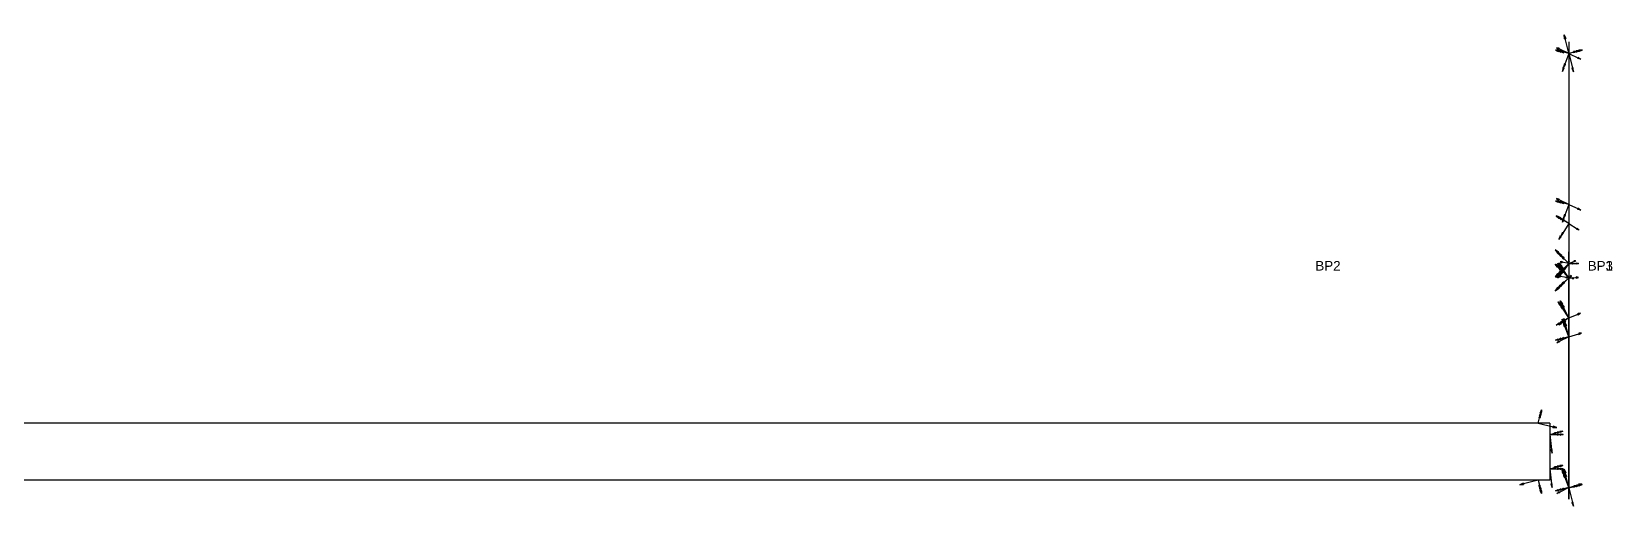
# Model space of a CAD drawing. Header units: millimetres. Extents: x -8665 to 13, y -124 to 125.
# Drawn here: x -816 to 13, y -124 to 125 of the extents above; entities that cross this region are included whole.
import ezdxf

# ---------------------------------------------------------------- set-up
doc = ezdxf.new("R2010")
doc.units = ezdxf.units.MM
for name, color, linetype in [('AutoDetect_1_9', 1, 'Continuous'), ('AutoDetect_277_8', 1, 'Continuous'), ('AutoDetect_278_6', 1, 'Continuous'), ('AutoDetect_279_5', 1, 'Continuous'), ('AutoDetect_2_3', 1, 'Continuous'), ('AutoDetect_3_1', 1, 'Continuous'), ('AutoDetect_3_2', 1, 'Continuous'), ('AutoDetect_3_7', 1, 'Continuous'), ('AutoDetect_4_0', 1, 'Continuous'), ('AutoDetect_4_10', 1, 'Continuous'), ('AutoDetect_4_4', 1, 'Continuous'), ('KNOTENBLECH_ID_GUID_6B7FED3A_8994_4ed4_AF79_758A89B35B66', 1, 'Continuous')]:
    doc.layers.add(name, color=color, linetype=linetype)
doc.styles.get("Standard").update_dxf_attribs({"font": 'arial.ttf'})

# ---------------------------------------------------------------- blocks, each defined once
blk = doc.blocks.new('Kontrollpunkt')
at = {"color": 0}
for q in [(0, 6), (8, 0), (0, 0, 4)]:
    blk.add_line((0, 0), q, dxfattribs=at)
for points in [[(0.25, 8, -0.25), (-0.25, 8, -0.25), (-0.25, 8, 0.25), (0, 10, 0), (-0.25, 8, -0.25), (0.25, 8, 0.25), (0, 10, 0), (0.25, 8, -0.25), (0.25, 8, 0.25), (-0.25, 8, 0.25)], [(0.25, 6, -0.25), (-0.25, 6, -0.25), (-0.25, 6, 0.25), (0, 8, 0), (-0.25, 6, -0.25), (0.25, 6, 0.25), (0, 8, 0), (0.25, 6, -0.25), (0.25, 6, 0.25), (-0.25, 6, 0.25)], [(0.25, 0.25, 4), (-0.25, 0.25, 4), (-0.25, -0.25, 4), (0, 0, 6), (-0.25, 0.25, 4), (0.25, -0.25, 4), (0, 0, 6), (0.25, 0.25, 4), (0.25, -0.25, 4), (-0.25, -0.25, 4)], [(0.25, 0.25, 6), (-0.25, 0.25, 6), (-0.25, -0.25, 6), (0, 0, 8), (-0.25, 0.25, 6), (0.25, -0.25, 6), (0, 0, 8), (0.25, 0.25, 6), (0.25, -0.25, 6), (-0.25, -0.25, 6)], [(0.25, 0.25, 8), (-0.25, 0.25, 8), (-0.25, -0.25, 8), (0, 0, 10), (-0.25, 0.25, 8), (0.25, -0.25, 8), (0, 0, 10), (0.25, 0.25, 8), (0.25, -0.25, 8), (-0.25, -0.25, 8)], [(8, 0.25, -0.25), (8, 0.25, 0.25), (8, -0.25, 0.25), (10, 0, 0), (8, 0.25, 0.25), (8, -0.25, -0.25), (10, 0, 0), (8, 0.25, -0.25), (8, -0.25, -0.25), (8, -0.25, 0.25)]]:
    blk.add_polyline3d(points, dxfattribs=at)

msp = doc.modelspace()

# ---------------------------------------------------------------- linework, layer by layer
at = {"layer": 'AutoDetect_1_9', "color": 1}
msp.add_line((-10, 120, -226), (-10, -120, -226), dxfattribs=at)
at = {"layer": 'AutoDetect_277_8', "color": 1}
msp.add_line((-20, -80, -220), (-2405, -80, -220), dxfattribs=at)
at = {"layer": 'AutoDetect_278_6', "color": 1}
msp.add_line((-20, -110, -220), (-2405, -110, -220), dxfattribs=at)
at = {"layer": 'AutoDetect_279_5', "color": 1}
msp.add_line((-20, -80, -220), (-20, -110, -220), dxfattribs=at)
at = {"layer": 'AutoDetect_2_3', "color": 1}
msp.add_line((-10, 120, -444), (-10, -120, -444), dxfattribs=at)
at = {"layer": 'AutoDetect_3_1', "color": 1}
msp.add_line((-10, -3.75, -253), (-10, -3.75, -417), dxfattribs=at)
at = {"layer": 'AutoDetect_3_1', "color": 1, "extrusion": (-1, 0, 0)}
for centre, start, end in [((24.75, -253, 10), 135, 180), ((24.75, -417, 10), 180, 225)]:
    msp.add_arc(centre, 21, start, end, dxfattribs=at)
at = {"layer": 'AutoDetect_3_2', "color": 1}
msp.add_line((-10, -119.9, -232), (-10, -24.75, -232), dxfattribs=at)
at = {"layer": 'AutoDetect_3_2', "color": 1, "extrusion": (-1, 0, 0)}
msp.add_arc((24.75, -253, 10), 21, 90, 135, dxfattribs=at)
at = {"layer": 'AutoDetect_3_7', "color": 1}
msp.add_line((-10, -119.9, -438), (-10, -24.75, -438), dxfattribs=at)
at = {"layer": 'AutoDetect_3_7', "color": 1, "extrusion": (1, 0, 0)}
msp.add_arc((-24.75, -417, -10), 21, 270, 315, dxfattribs=at)
at = {"layer": 'AutoDetect_4_0', "color": 1}
msp.add_line((-10, 3.75, -417), (-10, 3.75, -253), dxfattribs=at)
at = {"layer": 'AutoDetect_4_0', "color": 1, "extrusion": (-1, 0, 0)}
for centre, start, end in [((-24.75, -417, 10), 315, 0), ((-24.75, -253, 10), 0, 45)]:
    msp.add_arc(centre, 21, start, end, dxfattribs=at)
at = {"layer": 'AutoDetect_4_10', "color": 1}
msp.add_line((-10, 119.9, -438), (-10, 24.75, -438), dxfattribs=at)
at = {"layer": 'AutoDetect_4_10', "color": 1, "extrusion": (-1, 0, 0)}
msp.add_arc((-24.75, -417, 10), 21, 270, 315, dxfattribs=at)
at = {"layer": 'AutoDetect_4_4', "color": 1}
msp.add_line((-10, 119.9, -232), (-10, 24.75, -232), dxfattribs=at)
at = {"layer": 'AutoDetect_4_4', "color": 1, "extrusion": (1, 0, 0)}
msp.add_arc((24.75, -253, -10), 21, 90, 135, dxfattribs=at)

# ---------------------------------------------------------------- block references
at = {"layer": 'AutoDetect_1_9', "color": 1, "extrusion": (0.696364, 0.173648, 0.696364), "rotation": 180}
for p in [(113.03, -174.65, -144.55), (-108.19, -136.23, -184.14)]:
    msp.add_blockref('Kontrollpunkt', p, dxfattribs=at)
at = {"layer": 'AutoDetect_277_8', "color": 1, "extrusion": (0.173648, 0.696364, 0.696364), "rotation": 180}
msp.add_blockref('Kontrollpunkt', (5.87, -99.46, -213.42), dxfattribs=at)
at = {"layer": 'AutoDetect_278_6', "color": 1, "extrusion": (0.173648, -0.696364, 0.696364), "rotation": 180}
msp.add_blockref('Kontrollpunkt', (-51.84, -227.83, -81.11), dxfattribs=at)
at = {"layer": 'AutoDetect_279_5', "color": 2, "extrusion": (0.696364, 0.173648, 0.696364), "rotation": 170.1489238834162}
for p in [(-78.61, -129.89, -182.06), (-96.07, -126.86, -185.19)]:
    msp.add_blockref('Kontrollpunkt', p, dxfattribs=at)
at = {"layer": 'AutoDetect_2_3', "color": 1, "extrusion": (0.696364, 0.173648, -0.696364)}
for p in [(113.03, -306.2, 322.02), (-108.19, -344.62, 282.43)]:
    msp.add_blockref('Kontrollpunkt', p, dxfattribs=at)
at = {"layer": 'AutoDetect_3_1', "color": 1, "extrusion": (-0.650895, -0.650895, -0.390731), "rotation": 116.9856821999535}
msp.add_blockref('Kontrollpunkt', (-4.42, -229.09, 107.8), dxfattribs=at)
at = {"layer": 'AutoDetect_3_1', "color": 1, "extrusion": (-0.704416, -0.704416, -0.087156), "rotation": 96.48008768721698}
msp.add_blockref('Kontrollpunkt', (-4.42, -251.19, 31.74), dxfattribs=at)
at = {"layer": 'AutoDetect_3_1', "color": 1, "extrusion": (-0.696364, -0.696364, 0.173648)}
for p, rotation in [((-4.42, -402.51, -61.1), 88.42765860461249), ((-4.42, -290.24, -41.3), 77.24859307823723)]:
    msp.add_blockref('Kontrollpunkt', p, dxfattribs=dict(at, rotation=rotation))
at = {"layer": 'AutoDetect_3_1', "color": 1, "extrusion": (-0.650895, -0.650895, 0.390731), "rotation": 69.6570310373779}
msp.add_blockref('Kontrollpunkt', (-4.42, -387.65, -153.99), dxfattribs=at)
at = {"layer": 'AutoDetect_3_2', "color": 1, "extrusion": (-0.650895, -0.390731, -0.650895), "rotation": 86.34572295680388}
msp.add_blockref('Kontrollpunkt', (16.07, -162.25, 167.19), dxfattribs=at)
at = {"layer": 'AutoDetect_3_2', "color": 1, "extrusion": (-0.696364, -0.173648, -0.696364), "rotation": 81.2348063681018}
for p in [(31.3, -153.89, 174.55), (108.1, -140.56, 188.3)]:
    msp.add_blockref('Kontrollpunkt', p, dxfattribs=at)
at = {"layer": 'AutoDetect_3_7', "color": 1, "extrusion": (-0.650895, -0.390731, 0.650895), "rotation": 83.40411446479466}
msp.add_blockref('Kontrollpunkt', (16.07, -346.39, -268.91), dxfattribs=at)
at = {"layer": 'AutoDetect_3_7', "color": 1, "extrusion": (-0.696364, -0.173648, 0.696364), "rotation": 91.4177731969594}
for p in [(31.3, -326.96, -292.01), (108.1, -340.3, -278.27)]:
    msp.add_blockref('Kontrollpunkt', p, dxfattribs=at)
at = {"layer": 'AutoDetect_4_0', "color": 1, "extrusion": (-0.650895, 0.650895, 0.390731), "rotation": 284.5071607275307}
msp.add_blockref('Kontrollpunkt', (4.42, -387.65, -153.99), dxfattribs=at)
at = {"layer": 'AutoDetect_4_0', "color": 1, "extrusion": (-0.704416, 0.704416, 0.087156), "rotation": 264.3224788582938}
msp.add_blockref('Kontrollpunkt', (4.42, -416.26, -26.66), dxfattribs=at)
at = {"layer": 'AutoDetect_4_0', "color": 1, "extrusion": (-0.696364, 0.696364, -0.173648)}
for p, rotation in [((4.42, -369.58, 75.04), 248.5978083744172), ((4.42, -257.32, 55.24), 260.1489238834161)]:
    msp.add_blockref('Kontrollpunkt', p, dxfattribs=dict(at, rotation=rotation))
at = {"layer": 'AutoDetect_4_0', "color": 1, "extrusion": (-0.650895, 0.650895, -0.390731), "rotation": 248.6578651922448}
msp.add_blockref('Kontrollpunkt', (4.42, -229.09, 107.8), dxfattribs=at)
at = {"layer": 'AutoDetect_4_10', "color": 1, "extrusion": (-0.696364, 0.173648, 0.696364), "rotation": 261.8614270189084}
for p in [(-108.1, -340.3, -278.27), (-31.3, -326.96, -292.01)]:
    msp.add_blockref('Kontrollpunkt', p, dxfattribs=at)
at = {"layer": 'AutoDetect_4_10', "color": 1, "extrusion": (-0.650895, 0.390731, 0.650895), "rotation": 268.7304672588111}
msp.add_blockref('Kontrollpunkt', (-16.07, -346.39, -268.91), dxfattribs=at)
at = {"layer": 'AutoDetect_4_4', "color": 1, "extrusion": (-0.696364, 0.173648, -0.696364), "rotation": 278.1385729810916}
for p in [(-108.1, -140.56, 188.3), (-31.3, -153.89, 174.55)]:
    msp.add_blockref('Kontrollpunkt', p, dxfattribs=at)
at = {"layer": 'AutoDetect_4_4', "color": 1, "extrusion": (-0.650895, 0.390731, -0.650895), "rotation": 271.2695327411889}
msp.add_blockref('Kontrollpunkt', (-16.07, -162.25, 167.19), dxfattribs=at)

# ---------------------------------------------------------------- texts
at = {"layer": 'KNOTENBLECH_ID_GUID_6B7FED3A_8994_4ed4_AF79_758A89B35B66', "color": 5}
for s, p in [('BP2', (-142.88, 0)), ('BP3', (0, 0, -215)), ('BP1', (0, 0))]:
    msp.add_text(s, height=5, dxfattribs=at).set_placement(p)

doc.saveas('drawing.dxf')
